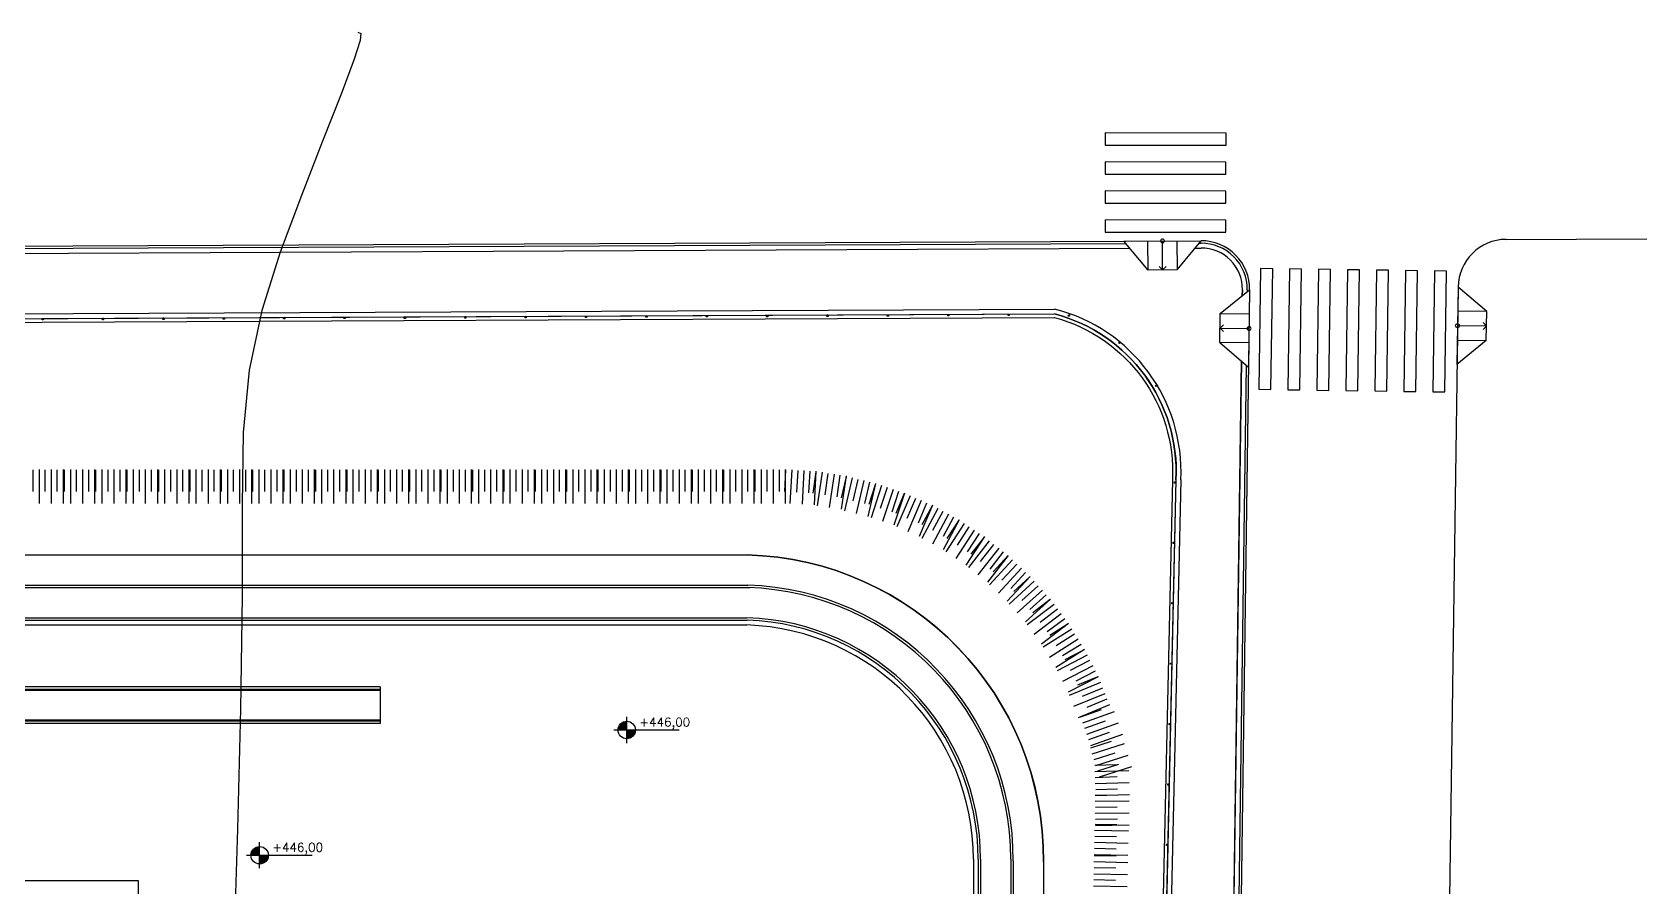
# Model space of a CAD drawing. Header units: inches. Extents: x 462102 to 462370, y 9198066 to 9198227.
# Drawn here: x 462194.3 to 462261.2, y 9198191.8 to 9198227.2 of the extents above; entities that cross this region are included whole.
import ezdxf

# ---------------------------------------------------------------- set-up
doc = ezdxf.new("R2010")
doc.units = ezdxf.units.IN
doc.header["$MEASUREMENT"] = 0
doc.linetypes.add('ACAD_ISO07W100', pattern=[3, 0, -3])
doc.linetypes.add('CONTINU', pattern=[0])
doc.layers.add('I-ARQ', color=8, linetype='Continuous')
doc.layers.add('I-CURVANIVEL', color=55, linetype='CONTINU')
doc.layers.add('I-TEXTOS', color=2, linetype='Continuous', lineweight=25)
doc.styles.add('ROMANS', font='romans.shx', dxfattribs={"width": 0.75, "height": 0.1})

# ---------------------------------------------------------------- blocks, each defined once
blk = doc.blocks.new('A$C41BB26E9')
at = {"layer": 'I-ARQ'}
for p, q in [((3.4, 25.6), (0, 25.6)), ((11.5, 25.6), (3.9, 25.6)), ((11.5, 23.7), (11.5, 25.6)), ((3.4, 24.1), (0, 24.1)), ((11.5, 23.7), (14.5, 23.7)), ((11.5, 21.61), (11.5, 23.7)), ((3.4, 22.1), (0, 22.1)), ((11.5, 22.09), (3.9, 22.09)), ((11.5, 21.61), (14.5, 21.61)), ((3.4, 20.6), (0, 20.6)), ((7.75, 16.73), (11.5, 16.73)), ((12, 16.73), (14, 16.73)), ((7.25, 16.08), (4.25, 16.08)), ((4.25, 11.08), (4.25, 16.08)), ((5.75, 14.58), (4.25, 16.08)), ((7.75, 14.83), (7.25, 14.83)), ((7.75, 14.83), (11.5, 14.83)), ((12, 14.83), (14.002, 14.83)), ((14.002, 14.83), (14.5, 14.83)), ((7.25, 14.58), (5.75, 14.58)), ((5.75, 12.58), (5.75, 14.58)), ((4.25, 11.08), (5.75, 12.58)), ((7.25, 12.58), (5.75, 12.58)), ((7.75, 12.33), (7.25, 12.33)), ((7.75, 12.33), (11.5, 12.33)), ((11.5, 12.33), (12, 12.33)), ((12, 12.33), (14, 12.33)), ((7.25, 11.08), (4.25, 11.08)), ((7.75, 10.43), (11.5, 10.43)), ((12, 10.43), (14, 10.43)), ((4.5, 7), (0, 7)), ((5, 5.4), (11.5, 5.4)), ((11.5, 5.88), (14.5, 5.88)), ((11.5, 3.8), (11.5, 5.88)), ((14.5, 3.8), (11.5, 3.8)), ((11.5, 2), (11.5, 3.8)), ((4.5, 2), (0, 2)), ((5, 2), (11.5, 2))]:
    blk.add_line(p, q, dxfattribs=at)
at = {"layer": 'I-ARQ', "linetype": 'ACAD_ISO07W100', "ltscale": 0.05}
for p, q in [((0, 25.6), (1.7, 24.1)), ((1.7, 24.1), (3.4, 25.6)), ((3.4, 25.6), (3.65, 20.6)), ((3.65, 20.6), (3.9, 25.6)), ((3.9, 25.6), (7.7, 22.09)), ((7.7, 22.09), (11.5, 25.6)), ((11.5, 23.6), (14.5, 23.6)), ((11.5, 23.4), (14.5, 23.4)), ((11.5, 23), (14.5, 23)), ((0, 22.1), (1.7, 20.6)), ((1.7, 20.6), (3.4, 22.1)), ((7.25, 14.83), (7.5, 16.73)), ((7.5, 16.73), (7.75, 14.83)), ((7.75, 14.83), (9.625, 16.73)), ((9.625, 16.73), (11.5, 14.83)), ((12, 14.83), (13, 16.73)), ((13, 16.73), (14, 14.83)), ((14.25, 16.73), (14, 14.83)), ((14.5, 14.83), (14.25, 16.73)), ((7.25, 12.33), (7.5, 10.43)), ((7.5, 10.43), (7.75, 12.33)), ((7.75, 12.33), (9.625, 10.43)), ((9.625, 10.43), (11.5, 12.33)), ((11.5, 12.33), (11.75, 10.43)), ((11.75, 10.43), (12, 12.33)), ((12, 12.33), (13, 10.43)), ((13, 10.43), (14, 12.33)), ((0, 2), (2.25, 7)), ((2.25, 7), (4.5, 2)), ((4.5, 2), (4.75, 7)), ((4.75, 7), (5, 2)), ((5, 2), (8.25, 5.4)), ((8.25, 5.4), (11.5, 2)), ((11.5, 4.5), (14.5, 4.5)), ((11.5, 4.1), (14.5, 4.1)), ((11.5, 3.9), (14.5, 3.9))]:
    blk.add_line(p, q, dxfattribs=at)
at = {"layer": 'I-ARQ'}
for points in [[(14.5, 23.7), (14.5, 27.6), (0, 27.6), (0, 25.6)], [(0, 25.6), (0, 2)], [(14.5, 16.73), (14.5, 23.7)], [(14.5, 3.8), (14.5, 10.43)], [(0, 2), (0, 0), (14.5, 0), (14.5, 3.8)]]:
    blk.add_lwpolyline(points, dxfattribs=at)
for points in [[(3.4, 25.6), (3.4, 20.6), (3.9, 20.6), (3.9, 25.6), (3.4, 25.6)], [(7.75, 10.43), (7.75, 16.73), (7.25, 16.73), (7.25, 10.43)], [(12, 16.73), (12, 10.43), (11.5, 10.43), (11.5, 16.73)], [(14.5, 16.73), (14.5, 10.43), (14, 10.43), (14, 16.73)], [(5, 7), (5, 2), (4.5, 2), (4.5, 7)]]:
    blk.add_lwpolyline(points, close=True, dxfattribs=at)
blk = doc.blocks.new('A$C345B1117')
at = {"layer": 'I-ARQ'}
for p, q in [((0.665, 0), (0.665, 40)), ((0.765, 0), (0.765, 40)), ((0.815, 0), (0.815, 40)), ((2.035, 0), (2.035, 40)), ((2.085, 0), (2.085, 40)), ((2.185, 0), (2.185, 40)), ((0.815, 38.15), (2.035, 38.15)), ((0.815, 29.15), (2.035, 29.15)), ((0.815, 27.15), (2.035, 27.15)), ((0.815, 27.05), (2.035, 27.05)), ((0.815, 26.85), (2.035, 26.85)), ((0.665, 0), (2.185, 0))]:
    blk.add_line(p, q, dxfattribs=at)
for points in [[(0, 48.05), (2.85, 48.05), (2.85, 40), (0, 40)], [(0.05, 48), (2.8, 48), (2.8, 40.05), (0.05, 40.05)]]:
    blk.add_lwpolyline(points, close=True, dxfattribs=at)
for points in [[(2.035, 38.05), (0.815, 38.05)], [(2.035, 29.05), (0.815, 29.05)], [(0.815, 28.85), (2.035, 28.85)]]:
    blk.add_lwpolyline(points, dxfattribs=at)
blk = doc.blocks.new('nível-ct-04')
h = blk.add_hatch(color=8)
h.paths.add_polyline_path([(1.048, -1.319), (0.898, -1.319), (0.898, -1.469, 0.414214)])
h.paths.add_polyline_path([(0.898, -1.169, 0.414214), (0.748, -1.319), (0.898, -1.319)])
for p, q in [((0.898, -1.544), (0.898, -1.094)), ((0.673, -1.319), (1.803, -1.319))]:
    blk.add_line(p, q)
blk.add_circle((0.898, -1.319), 0.15)
at = {"style": 'ROMANS'}
blk.add_attdef('0.00', (1.117, -1.257), '', height=0.15, dxfattribs=at)
blk = doc.blocks.new('CERCA')
at = {"layer": 'I-ARQ'}
blk.add_lwpolyline([(-0.025, 0), (0.025, 0), (0.025, -0.06), (-0.025, -0.06)], close=True, dxfattribs=at)
blk = doc.blocks.new('talude')
at = {"layer": 'I-ARQ'}
for p, q in [((-0.5, -0.5), (-0.5, -1.401)), ((-0.243, -0.49), (-0.243, -1.892)), ((0, -0.5), (0, -1.401)), ((0.257, -0.49), (0.257, -1.892)), ((0.5, -0.5), (0.5, -1.401)), ((0.757, -0.49), (0.757, -1.892))]:
    blk.add_line(p, q, dxfattribs=at)
blk = doc.blocks.new('A$C70E94E78')
at = {"layer": 'I-ARQ', "linetype": 'Continuous', "ltscale": 3}
for p, q in [((1.6, 1.28), (1.459, 1.138)), ((1.6, 1.28), (1.6, 0.08)), ((1.6, 1.28), (1.741, 1.138)), ((0, 0.08), (3.2, 0.08))]:
    blk.add_line(p, q, dxfattribs=at)
for points in [[(1, 1.28), (0, 0.08)], [(2.2, 0.08), (2.2, 1.28), (1, 1.28), (1, 0.08)], [(2.2, 1.28), (3.2, 0.08)]]:
    blk.add_lwpolyline(points, dxfattribs=at)
blk.add_circle((1.6, 0.08), 0.0798, dxfattribs=at)
blk = doc.blocks.new('JUAZEIRO_BLOCO')
at = {"layer": 'I-ARQ'}
for p, q in [((461825.336, 9198218.046), (461933.029, 9198218.534)), ((461828.287, 9198217.759), (461930.08, 9198218.221)), ((461828.453, 9198217.96), (461929.913, 9198218.42)), ((461932.78, 9198218.233), (461933.031, 9198218.234)), ((461932.946, 9198218.434), (461933.03, 9198218.434)), ((461945.66, 9198218.591), (461951.48, 9198218.618)), ((461935.038, 9198216.505), (461934.01, 9198142.185)), ((461934.738, 9198216.51), (461934.734, 9198216.26)), ((461934.938, 9198216.507), (461934.937, 9198216.424)), ((461943.669, 9198216.62), (461942.839, 9198158.242)), ((461831.126, 9198215.272), (461926.961, 9198215.706)), ((461831.127, 9198215.072), (461926.962, 9198215.506)), ((461934.696, 9198213.56), (461933.71, 9198142.189)), ((461934.894, 9198213.391), (461933.91, 9198142.186)), ((461931.988, 9198208.64), (461929.541, 9198099.348)), ((461932.188, 9198208.636), (461929.741, 9198099.344)), ((461841.238, 9198205.536, 446), (461914.234, 9198205.535, 446)), ((461877.736, 9198205.536, 446), (461914.234, 9198205.535, 446)), ((461841.219, 9198204.286, 446), (461914.265, 9198204.286, 446)), ((461841.228, 9198204.186, 446), (461914.34, 9198204.186, 446)), ((461841.248, 9198202.936, 446), (461914.224, 9198202.936, 446)), ((461841.248, 9198202.836, 446), (461914.231, 9198202.836, 446)), ((461841.248, 9198202.636, 446), (461914.225, 9198202.636, 446)), ((461923.598, 9198192.941, 446), (461923.598, 9198110.721, 446)), ((461923.798, 9198192.941, 446), (461923.798, 9198110.721, 446)), ((461923.898, 9198192.941, 446), (461923.898, 9198110.721, 446)), ((461925.148, 9198192.941, 446), (461925.148, 9198110.721, 446)), ((461925.248, 9198192.866, 446), (461925.248, 9198100.157, 446)), ((461926.498, 9198192.835, 446), (461926.498, 9198100.157, 446)), ((461926.498, 9198192.835, 446), (461926.498, 9198146.496, 446))]:
    blk.add_line(p, q, dxfattribs=at)
at = {"layer": 'I-ARQ', "flags": 128}
for points in [[(461934.06, 9198222.486), (461934.061, 9198222.986), (461929.061, 9198222.996), (461929.06, 9198222.496)], [(461934.058, 9198221.286), (461934.059, 9198221.786), (461929.059, 9198221.796), (461929.058, 9198221.296)], [(461934.056, 9198220.086), (461934.057, 9198220.586), (461929.057, 9198220.596), (461929.056, 9198220.096)], [(461934.053, 9198218.886), (461934.054, 9198219.386), (461929.054, 9198219.396), (461929.053, 9198218.896)], [(461935.421, 9198212.387), (461935.921, 9198212.379), (461935.992, 9198217.379), (461935.492, 9198217.386)], [(461936.621, 9198212.37), (461937.121, 9198212.362), (461937.192, 9198217.362), (461936.692, 9198217.369)], [(461937.821, 9198212.352), (461938.32, 9198212.345), (461938.392, 9198217.345), (461937.892, 9198217.352)], [(461939.02, 9198212.335), (461939.52, 9198212.328), (461939.591, 9198217.328), (461939.092, 9198217.335)], [(461940.22, 9198212.318), (461940.72, 9198212.311), (461940.791, 9198217.311), (461940.291, 9198217.318)], [(461941.42, 9198212.301), (461941.92, 9198212.294), (461941.991, 9198217.294), (461941.491, 9198217.301)], [(461942.62, 9198212.284), (461943.12, 9198212.277), (461943.191, 9198217.277), (461942.691, 9198217.284)]]:
    blk.add_lwpolyline(points, close=True, dxfattribs=at)
for points in [[(461934.734, 9198216.26), (461934.738, 9198216.51)], [(461932.041, 9198091.386), (461933.71, 9198142.195), (461934.696, 9198213.56)]]:
    blk.add_lwpolyline(points, dxfattribs=at)
for points in [[(461864.143, 9198094.417), (461827.624, 9198094.391, -0.423954), (461822.623, 9198099.553), (461826.157, 9198208.48, -0.339074), (461831.127, 9198215.072), (461926.962, 9198215.506, -0.355475), (461931.988, 9198208.64), (461929.541, 9198099.348, -0.407466), (461924.546, 9198094.46), (461887.008, 9198094.433)], [(461864.159, 9198094.567), (461827.624, 9198094.541, -0.423954), (461822.773, 9198099.548), (461826.307, 9198208.475, -0.337304), (461831.128, 9198214.922), (461926.963, 9198215.356, -0.35365), (461931.838, 9198208.643), (461929.391, 9198099.351, -0.407466), (461924.546, 9198094.61), (461886.982, 9198094.583)], [(461864.159, 9198094.567), (461827.624, 9198094.541, -0.423954), (461822.773, 9198099.548), (461826.307, 9198208.475, -0.337304), (461831.128, 9198214.922), (461926.963, 9198215.356, -0.35365), (461931.838, 9198208.643), (461929.391, 9198099.351, -0.407466), (461924.546, 9198094.61), (461886.982, 9198094.583)]]:
    blk.add_lwpolyline(points, format="xyb", dxfattribs=at)
at = {"layer": 'I-ARQ', "elevation": 446, "flags": 128}
for points in [[(461835.643, 9198104.364, -1.841339), (461828.974, 9198100.157), (461828.974, 9198192.835, -0.408864), (461841.238, 9198205.536), (461914.234, 9198205.535, -0.408924), (461926.498, 9198192.835), (461926.498, 9198100.157, -1.841339), (461919.829, 9198104.364, -8.268918)], [(461828.974, 9198154.012), (461828.974, 9198192.835, -0.408864), (461841.238, 9198205.536), (461877.736, 9198205.536), (461914.234, 9198205.535, -0.408924), (461926.498, 9198192.835), (461926.498, 9198146.496)]]:
    blk.add_lwpolyline(points, format="xyb", dxfattribs=at)
at = {"layer": 'I-ARQ'}
for centre, radius, start, end in [((461933.038, 9198216.534), 2, 359.1854, 90.25971), ((461933.038, 9198216.534), 1.9, 359.1854, 90.25971), ((461933.038, 9198216.534), 1.7, 359.1854, 90.25971), ((461945.669, 9198216.591), 2, 90.25971, 179.1854), ((461925.266, 9198208.986), 6.931, 357.09925, 75.84091), ((461925.256, 9198208.985), 6.74, 357.06278, 75.33893), ((461913.898, 9198192.941, 446), 12.6, 359.51949, 88.47108), ((461913.9, 9198192.941, 446), 12.599, 359.51605, 88.47932), ((461913.898, 9198192.941, 446), 11.25, 0, 88.23768), ((461913.898, 9198192.941, 446), 11.35, 359.62142, 88.20509), ((461913.898, 9198192.941, 446), 10, 0, 88.13076), ((461913.898, 9198192.941, 446), 9.9, 0, 88.07187), ((461913.898, 9198192.941, 446), 9.7, 0, 88.06793)]:
    blk.add_arc(centre, radius, start, end, dxfattribs=at)
at = {"layer": 'I-CURVANIVEL', "elevation": 447, "flags": 128}
blk.add_lwpolyline([(461898.113, 9198227.159), (461898.23, 9198227.114), (461898.202, 9198226.824), (461897.959, 9198226.043), (461897.417, 9198224.605), (461896.649, 9198222.654), (461895.772, 9198220.412), (461894.898, 9198218.065), (461894.14, 9198215.654), (461893.607, 9198213.183), (461893.368, 9198210.596), (461893.321, 9198207.597), (461893.32, 9198203.833), (461893.252, 9198199.148), (461893.127, 9198194.183), (461892.984, 9198189.78), (461892.802, 9198186.55), (461892.3, 9198184.186), (461891.135, 9198182.154), (461889.153, 9198179.94), (461886.964, 9198177.116), (461885.368, 9198173.275), (461885, 9198168.302), (461885.833, 9198163.248), (461887.674, 9198159.456), (461890.314, 9198157.865), (461893.473, 9198157.817), (461896.85, 9198158.247), (461900.127, 9198158.297), (461902.898, 9198157.906), (461904.74, 9198157.218), (461905.338, 9198156.353), (461904.831, 9198155.347), (461903.472, 9198154.214), (461901.545, 9198152.994), (461899.469, 9198151.825), (461897.698, 9198150.872), (461896.491, 9198150.217), (461895.334, 9198149.598), (461893.517, 9198148.674), (461890.573, 9198147.21), (461887.003, 9198145.418), (461883.547, 9198143.616), (461880.775, 9198142.057), (461878.575, 9198140.725), (461876.665, 9198139.532), (461874.83, 9198138.416), (461873.124, 9198137.41), (461871.67, 9198136.567), (461870.515, 9198135.9), (461869.414, 9198135.257), (461868.048, 9198134.441), (461866.224, 9198133.334), (461864.25, 9198132.129), (461862.561, 9198131.093), (461861.463, 9198130.421), (461860.757, 9198129.999), (461860.115, 9198129.64), (461859.296, 9198129.203), (461858.39, 9198128.73), (461857.574, 9198128.312), (461856.982, 9198128.015), (461856.58, 9198127.811), (461856.294, 9198127.647), (461856.055, 9198127.48), (461855.825, 9198127.307), (461855.572, 9198127.132), (461855.203, 9198126.887), (461854.383, 9198126.212), (461852.715, 9198124.672), (461850.006, 9198122.047), (461846.88, 9198118.967), (461844.167, 9198116.275), (461842.475, 9198114.599), (461841.536, 9198113.699), (461840.86, 9198113.116), (461840.039, 9198112.459), (461838.982, 9198111.59), (461837.676, 9198110.435), (461836.136, 9198108.964), (461834.491, 9198107.319), (461832.894, 9198105.687), (461831.466, 9198104.203), (461830.18, 9198102.794), (461828.974, 9198101.337), (461827.828, 9198099.763), (461826.878, 9198098.22), (461826.306, 9198096.913), (461826.205, 9198095.95), (461826.336, 9198095.056), (461826.374, 9198093.864), (461826.081, 9198092.14), (461825.557, 9198090.197), (461824.985, 9198088.483), (461824.499, 9198087.329), (461824.016, 9198086.592), (461823.4, 9198086.011), (461822.573, 9198085.409), (461821.673, 9198084.935), (461820.896, 9198084.821), (461820.387, 9198085.228), (461820.091, 9198086.026), (461819.9, 9198087.014), (461819.71, 9198087.985), (461819.411, 9198088.701), (461818.896, 9198088.918), (461818.11, 9198088.478), (461817.213, 9198087.567), (461816.418, 9198086.457), (461815.885, 9198085.36), (461815.567, 9198084.257), (461815.364, 9198083.068), (461815.193, 9198081.762), (461815.039, 9198080.501), (461814.9, 9198079.495), (461814.749, 9198078.841), (461814.442, 9198078.195), (461813.805, 9198077.1), (461812.747, 9198075.273), (461811.503, 9198073.116), (461810.387, 9198071.202), (461809.644, 9198069.972), (461809.228, 9198069.328), (461809.022, 9198069.041), (461808.924, 9198068.909), (461808.888, 9198068.861), (461808.883, 9198068.854)], dxfattribs=at)
at = {"layer": 'I-ARQ', "xscale": -1}
for name, p, rotation in [('A$C70E94E78', (461929.829, 9198218.599), 180.2597099493476), ('A$C70E94E78', (461935.118, 9198216.504), 89.18539981313957), ('A$C345B1117', (461899.034, 9198200.738, 446), 90), ('talude', (461927.746, 9198198.195), 109.63306248526), ('talude', (461928.131, 9198196.922), 107.6302313971429), ('talude', (461928.148, 9198196.315), 91.85217166302185), ('talude', (461928.155, 9198195.093), 90.72838685704893), ('talude', (461928.125, 9198193.911), 88.71768283332483), ('talude', (461928.096, 9198192.612), 88.71768283332483)]:
    blk.add_blockref(name, p, dxfattribs=dict(at, rotation=rotation))
at = {"layer": 'I-ARQ'}
for name, p, rotation in [('A$C70E94E78', (461943.59, 9198216.621), 269.185400041307), ('CERCA', (461907.56, 9198215.418), 0.259709937579265), ('CERCA', (461910.06, 9198215.43), 0.259709937579265), ('CERCA', (461912.56, 9198215.441), 0.259709937579265), ('CERCA', (461915.06, 9198215.452), 0.259709937579265), ('CERCA', (461917.56, 9198215.464), 0.259709937579265), ('CERCA', (461920.06, 9198215.475), 0.259709937579265), ('CERCA', (461922.56, 9198215.486), 0.259709937579265), ('CERCA', (461925.06, 9198215.498), 0.259709937579265), ('CERCA', (461927.558, 9198215.473), 353.4155040878038), ('CERCA', (461885.06, 9198215.316), 0.259709937579265), ('CERCA', (461887.56, 9198215.328), 0.259709937579265), ('CERCA', (461890.06, 9198215.339), 0.259709937579265), ('CERCA', (461892.56, 9198215.35), 0.259709937579265), ('CERCA', (461895.06, 9198215.362), 0.259709937579265), ('CERCA', (461897.56, 9198215.373), 0.259709937579265), ('CERCA', (461900.06, 9198215.384), 0.259709937579265), ('CERCA', (461902.56, 9198215.396), 0.259709937579265), ('CERCA', (461905.06, 9198215.407), 0.259709937579265), ('CERCA', (461929.665, 9198214.342), 324.7676143269924), ('CERCA', (461931.211, 9198212.55), 296.119724566181), ('talude', (461885.153, 9198209.556), 359.999166054472), ('talude', (461886.453, 9198209.556), 359.999166054472), ('talude', (461887.753, 9198209.556), 359.999166054472), ('talude', (461889.053, 9198209.555), 359.999166054472), ('talude', (461890.353, 9198209.555), 359.999166054472), ('talude', (461891.653, 9198209.555), 359.999166054472), ('talude', (461892.953, 9198209.555), 359.999166054472), ('talude', (461894.253, 9198209.555), 359.999166054472), ('talude', (461895.553, 9198209.555), 359.999166054472), ('talude', (461896.853, 9198209.555), 359.999166054472), ('talude', (461898.153, 9198209.555), 359.999166054472), ('talude', (461899.453, 9198209.555), 359.999166054472), ('talude', (461900.753, 9198209.555), 359.999166054472), ('talude', (461902.053, 9198209.555), 359.999166054472), ('talude', (461903.353, 9198209.555), 359.999166054472), ('talude', (461904.653, 9198209.555), 359.999166054472), ('talude', (461905.953, 9198209.555), 359.999166054472), ('talude', (461907.253, 9198209.555), 359.999166054472), ('talude', (461908.553, 9198209.555), 359.999166054472), ('talude', (461909.853, 9198209.555), 359.999166054472), ('talude', (461911.153, 9198209.555), 359.999166054472), ('talude', (461912.453, 9198209.555), 359.999166054472), ('talude', (461913.753, 9198209.555), 359.999166054472), ('talude', (461915.053, 9198209.555), 359.999166054472), ('talude', (461916.353, 9198209.532), 356.7941255321163), ('talude', (461917.646, 9198209.403), 351.8284913074525), ('talude', (461918.927, 9198209.143), 346.8628570827888), ('talude', (461920.179, 9198208.793), 341.8972228581249), ('talude', (461921.396, 9198208.336), 336.9315886334612), ('CERCA', (461931.985, 9198208.531), 268.7176828265501), ('talude', (461922.568, 9198207.775), 331.9659544087974), ('talude', (461923.688, 9198207.116), 327.0003201841337), ('talude', (461924.746, 9198206.361), 322.0346859594699), ('talude', (461925.735, 9198205.518), 317.0690517348062), ('CERCA', (461931.929, 9198206.032), 268.7176828265501), ('talude', (461926.647, 9198204.592), 312.1034175101424), ('talude', (461927.476, 9198203.591), 307.1377832854786), ('CERCA', (461931.874, 9198203.533), 268.7176828265501), ('talude', (461928.215, 9198202.522), 302.1721490608149), ('talude', (461928.859, 9198201.393), 297.2065148361511), ('CERCA', (461931.818, 9198201.033), 268.7176828265501), ('talude', (461929.402, 9198200.213), 292.2408806114874), ('CERCA', (461931.762, 9198198.534), 268.7176828265501), ('CERCA', (461931.706, 9198196.035), 268.7176828265501), ('CERCA', (461931.65, 9198193.535), 268.7176828265501)]:
    blk.add_blockref(name, p, dxfattribs=dict(at, rotation=rotation))
at = {"layer": 'I-ARQ', "xscale": 2.400000002235174, "yscale": 2.399999998509884, "zscale": 2.399999999999998}
for p in [(461907.092, 9198201.456, 446), (461891.891, 9198196.272, 446)]:
    blk.add_blockref('nível-ct-04', p, dxfattribs=at).add_auto_attribs({'0.00': '+446,00'})
at = {"layer": 'I-ARQ'}
blk.add_blockref('A$C41BB26E9', (461874.534, 9198164.453, 446), dxfattribs=at)

msp = doc.modelspace()

# ---------------------------------------------------------------- block references
at = {"layer": 'I-TEXTOS', "color": 2}
msp.add_blockref('JUAZEIRO_BLOCO', (309.707, 0), dxfattribs=at)

doc.saveas('drawing.dxf')
